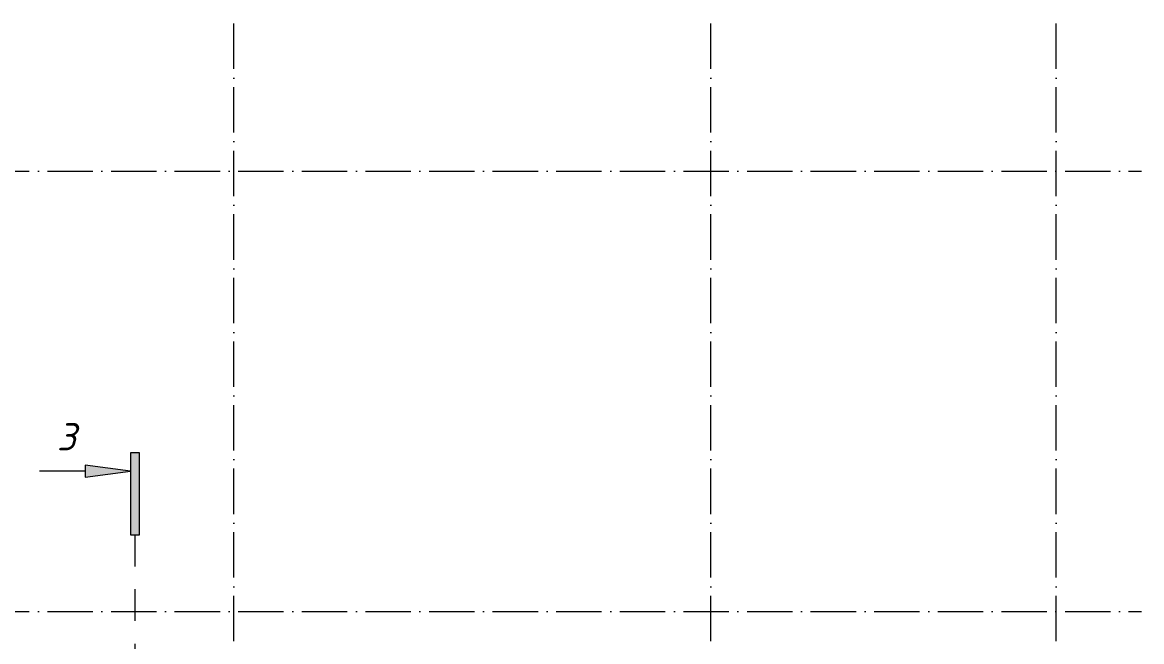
# Model space of a CAD drawing. Header units: millimetres. Extents: x 12986 to 523328, y -9759 to 30092.
# Drawn here: x 175628 to 187949, y 21819 to 28637 of the extents above; entities that cross this region are included whole.
import ezdxf

# ---------------------------------------------------------------- set-up
doc = ezdxf.new("R2010")
doc.units = ezdxf.units.MM
doc.linetypes.add('01 Штриховая _4 мм_', pattern=[600, 350, -250])
doc.linetypes.add('50_200_ШТРИХ_1Т_ш5_п1_п1_', pattern=[700, 500, -100, 0, -100])
doc.layers.add('G-ANNO-SYMB-1', color=7, linetype='01 Штриховая _4 мм_', lineweight=9)
doc.layers.add('Оси-2', color=7, linetype='50_200_ШТРИХ_1Т_ш5_п1_п1_', lineweight=9)
doc.styles.add('ISOCPEUR_I_2', font='isocpeui.ttf', dxfattribs={"height": 300})

# ---------------------------------------------------------------- blocks, each defined once
blk = doc.blocks.new('Разрез - Заголовок разреза-10218885-АР1_Кладочный план 1 этажа')
at = {"layer": 'G-ANNO-SYMB-1'}
for points in [[(0, 0.5), (0, -0.5), (-9, -0.5), (-9, 0.5)], [(-6.34, -5.5), (-7.66, -5.5), (-7, -0.5)]]:
    blk.add_hatch(color=256, dxfattribs=at).paths.add_polyline_path(points, flags=0)
for p, q in [((0, 0.5), (-9, 0.5)), ((-9, 0.5), (-9, -0.5)), ((0, -0.5), (0, 0.5)), ((-9, -0.5), (0, -0.5)), ((-7, -0.5), (-7.66, -5.5)), ((-6.34, -5.5), (-7, -0.5)), ((-7.66, -5.5), (-6.34, -5.5)), ((-7, -5.5), (-7, -10.5))]:
    blk.add_line(p, q, dxfattribs=at)

msp = doc.modelspace()

# ---------------------------------------------------------------- linework, layer by layer
at = {"layer": 'G-ANNO-SYMB-1'}
msp.add_line((176867.31212, 22996.26882), (176867.31212, 19224.4589), dxfattribs=at)
at = {"layer": 'Оси-2'}
for p, q in [((177956.89325, -4080), (177956.89325, 28636.94316)), ((183206.89325, -4080), (183206.89325, 28636.94316)), ((187006.89325, -4080), (187006.89325, 28636.94316)), ((57586.89328, 26999.99982), (187948.52131, 26999.99982)), ((57586.89328, 22150.00007), (187948.52131, 22150.00007))]:
    msp.add_line(p, q, dxfattribs=at)

# ---------------------------------------------------------------- block references
at = {"layer": 'G-ANNO-SYMB-1', "xscale": 99.99999999999993, "yscale": 99.99999999999993, "zscale": 99.99999999999993, "rotation": 269.9999999999996}
msp.add_blockref('Разрез - Заголовок разреза-10218885-АР1_Кладочный план 1 этажа', (176867.31212, 22996.26882), dxfattribs=at)

# ---------------------------------------------------------------- texts
at = {"layer": 'G-ANNO-SYMB-1', "insert": (176006.68281, 24224.85827), "char_height": 300, "width": 256.54, "attachment_point": 1, "style": 'ISOCPEUR_I_2'}
msp.add_mtext('\\fISOCPEUR|b0|i1|c204|p34|;3', dxfattribs=at)

doc.saveas('drawing.dxf')
